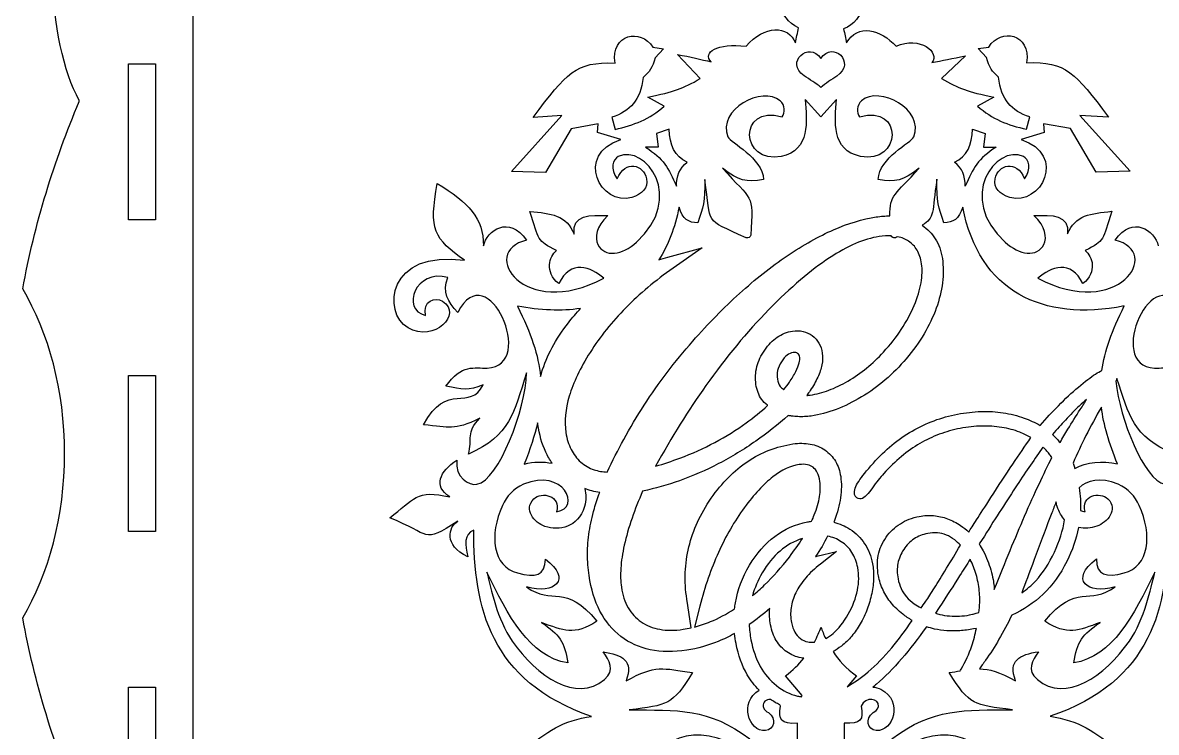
# Model space of a CAD drawing. Extents: x -1260 to -85, y -359 to 882.
# Drawn here: x -638.1 to -282.2, y -169.7 to 53 of the extents above; entities that cross this region are included whole.
import ezdxf

# ---------------------------------------------------------------- set-up
doc = ezdxf.new("R2010")
doc.units = 0
doc.layers.get('0').update_dxf_attribs({"linetype": 'CONTINUOUS'})

msp = doc.modelspace()

# ---------------------------------------------------------------- linework, layer by layer
at = {"color": 1}
for points in [[(-584.660025, 141.084503), (-584.660025, -305.372198), (-138.203325, -305.372198), (-138.203325, 141.084503)], [(-604.856775, -8.797298), (-604.856775, 40.100302), (-596.352825, 40.100302), (-596.352825, -8.797298)], [(-387.511875, 41.796653)], [(-432.8406, 1.688902)], [(-342.17655, 1.701427)], [(-365.825775, -7.612747)], [(-365.41245, -13.871647)], [(-462.925875, -36.650872)], [(-604.856775, -106.592572), (-604.856775, -57.694972), (-596.352825, -57.694972), (-596.352825, -106.592572)], [(-294.561675, -58.593622)], [(-476.441325, -72.488422)], [(-314.761125, -76.169947)], [(-307.7613, -86.863447)], [(-310.990275, -102.936547)], [(-306.0297, -100.017322)], [(-390.4083, -103.438448)], [(-408.97815, -126.793673)], [(-356.039625, -130.602847)], [(-389.534925, -141.346448)], [(-604.856775, -204.387847), (-604.856775, -155.490247), (-596.352825, -155.490247), (-596.352825, -204.387847)], [(-371.192625, -155.469022)], [(-403.353675, -159.335947)], [(-393.578325, -158.515523)]]:
    msp.add_lwpolyline(points, close=True, dxfattribs=at)
for points in [[(-440.253525, 45.307252), (-436.9374, 44.800627), (-439.568475, 42.059377)], [(-425.371425, 35.526877), (-432.51555, 43.039702)], [(-335.4561, 42.146977), (-338.08785, 44.888002), (-334.77195, 45.394852)], [(-342.141225, 42.584527), (-349.6455, 35.539477)], [(-620.301375, 28.318778), (-620.301375, 28.583228)], [(-436.6578, 26.874352), (-441.8208, 29.651752)], [(-382.5441, 28.904453), (-387.47145, 23.466803), (-392.47245, 28.891928)], [(-333.19635, 29.664277), (-338.359125, 26.887327)], [(-450.345525, 16.351402), (-457.64085, 18.618727), (-457.44465, 21.255577), (-465.8988, 19.737202), (-473.939325, 5.993602), (-484.630425, 6.310327), (-468.868575, 23.873077), (-477.842625, 23.325652)], [(-453.15015, 23.361202), (-452.1282, 19.563952)], [(-297.1824, 23.413252), (-306.1566, 23.960452), (-290.39415, 6.398152), (-301.085475, 6.081202), (-309.126375, 19.824578), (-317.5806, 21.343402), (-317.386275, 18.606652), (-324.671175, 16.363927)], [(-322.9155, 19.582252), (-321.874875, 23.448727)], [(-435.1218, 19.578428), (-439.083975, 18.292177), (-438.603525, 13.965577), (-442.565925, 13.965577)], [(-339.895575, 19.590952), (-335.93295, 18.304702), (-336.413175, 13.978327), (-332.451, 13.978327)], [(-355.719225, -10.536848), (-355.719225, -10.539172)], [(-435.51045, -20.552722), (-424.7319, -17.647972), (-433.90425, -24.019372)], [(-399.2781, -62.034922), (-399.1578, -62.126347)], [(-406.044525, -65.218822), (-406.0653, -65.183947)], [(-404.21745, -67.087148), (-404.3067, -67.015297)], [(-314.761125, -76.169947), (-314.567025, -76.358348)], [(-376.184175, -96.071948), (-376.222275, -96.046223), (-376.302, -95.978198)], [(-336.179775, -108.062272), (-337.7577, -110.552647)], [(-388.79595, -114.427298), (-382.563825, -112.966522), (-387.6354, -116.882123)], [(-340.5795, -115.512922), (-340.674975, -115.330297)], [(-428.25105, -136.870447), (-429.29535, -129.862822), (-429.591225, -127.873748)], [(-425.498775, -130.059173), (-427.1736, -136.613198)], [(-350.355225, -130.533997), (-351.513225, -132.317873)], [(-338.7813, -132.275797), (-337.924125, -132.015397), (-337.8765, -132.001147)], [(-338.691825, -137.048572), (-339.598575, -137.228647)], [(-393.578325, -158.515522), (-393.372375, -158.114347), (-398.65545, -151.917097)], [(-376.3617, -151.902623), (-379.29705, -155.345722)], [(-394.874175, -173.505172), (-394.874175, -166.839997)], [(-380.1432, -166.827697), (-380.1432, -173.492197)]]:
    msp.add_lwpolyline(points, dxfattribs=at)
for points in [[(-620.301375, 28.583228), (-625.301325, 37.649903), (-628.54425, 52.231628), (-628.54425, 68.674178)], [(-394.525275, 51.413977), (-401.1813, 54.338002), (-401.061225, 63.164902), (-405.1437, 65.905927)], [(-368.784075, 65.201603), (-373.73505, 62.298352), (-373.5135, 53.768902), (-380.367525, 51.100552)], [(-452.118375, 40.370752), (-453.5583, 49.459327), (-443.985, 51.493027), (-440.253525, 45.307252)], [(-411.0021, 45.618277), (-405.268725, 52.372552), (-397.637325, 52.275427), (-395.490225, 46.714252)], [(-395.490225, 46.714252), (-395.168625, 48.281078), (-394.84695, 49.847302), (-394.525275, 51.413977)], [(-380.367525, 51.100552), (-380.04585, 49.638727), (-379.7235, 48.176302), (-379.4019, 46.714252)], [(-379.4019, 46.714252), (-376.030275, 52.846477), (-368.679225, 50.932627), (-363.9024, 45.681052)], [(-334.77195, 45.394852), (-331.0398, 51.580402), (-321.46665, 49.546927), (-322.906575, 40.458352)], [(-421.9092, 40.758128), (-424.855875, 43.645177), (-420.016875, 46.829452), (-411.0021, 45.618277)], [(-392.727975, 36.333053), (-398.9826, 40.545728), (-391.1301, 47.457953), (-387.511875, 41.796653)], [(-387.511875, 41.796653), (-383.8392, 47.541278), (-376.190775, 40.566728), (-382.537725, 36.229103)], [(-363.9024, 45.681052), (-356.3832, 49.009252), (-349.869225, 43.641802), (-352.695675, 40.493002)], [(-432.51555, 43.039702), (-428.385375, 42.342577), (-425.07825, 41.475652), (-421.9092, 40.758128)], [(-477.842625, 23.325652), (-467.299875, 37.263202), (-464.52525, 40.838452), (-452.118375, 40.370752)], [(-439.568475, 42.059377), (-440.196975, 38.979277), (-441.399225, 37.493827), (-443.290275, 35.839627)], [(-352.695675, 40.493002), (-349.513275, 41.119327), (-346.1985, 41.900002), (-342.141225, 42.584527)], [(-331.734975, 35.927227), (-333.626025, 37.581877), (-334.828275, 39.067102), (-335.4561, 42.146977)], [(-322.906575, 40.458352), (-310.5, 40.926052), (-307.72515, 37.350352), (-297.1824, 23.413252)], [(-443.290275, 35.839627), (-444.122775, 28.716502), (-447.300075, 25.306027), (-453.15015, 23.361202)], [(-387.511875, 32.698703), (-388.9152, 33.966878), (-391.122225, 35.252003), (-392.727975, 36.333053)], [(-382.537725, 36.229103), (-384.1065, 35.157428), (-386.169975, 33.947903), (-387.511875, 32.698703)], [(-321.874875, 23.448727), (-327.7245, 25.393177), (-330.902025, 28.803877), (-331.734975, 35.927227)], [(-441.8208, 29.651752), (-433.535775, 31.377202), (-430.8828, 32.303677), (-425.371425, 35.526877)], [(-400.289475, 28.525403), (-405.794925, 33.396428), (-420.1908, 25.788428), (-416.687175, 17.196278)], [(-358.3302, 17.208803), (-354.82635, 25.800952), (-369.222225, 33.408803), (-374.72745, 28.537928)], [(-349.6455, 35.539477), (-344.134125, 32.316877), (-341.4813, 31.389727), (-333.19635, 29.664277)], [(-399.67695, 23.513153), (-398.628675, 24.788528), (-398.72385, 27.140528), (-400.289475, 28.525403)], [(-392.47245, 28.891928), (-391.855875, 22.286453), (-390.7359, 12.988478), (-399.96525, 11.070203)], [(-375.0519, 11.083178), (-384.28125, 13.001228), (-383.16105, 22.299053), (-382.5441, 28.904453)], [(-374.72745, 28.537928), (-376.293075, 27.152828), (-376.388325, 24.801128), (-375.340425, 23.525903)], [(-638.087175, -30.522997), (-634.29015, -10.044397), (-628.2753, 9.655778), (-620.301375, 28.318778)], [(-452.1282, 19.563952), (-446.18415, 20.902927), (-441.3645, 22.709752), (-436.6578, 26.874352)], [(-399.96525, 11.070203), (-412.6731, 8.429303), (-413.732925, 27.520478), (-399.67695, 23.513153)], [(-375.340425, 23.525903), (-361.28445, 27.533228), (-362.3436, 8.442278), (-375.0519, 11.083178)], [(-338.359125, 26.887327), (-333.659625, 22.728652), (-328.84725, 20.921002), (-322.9155, 19.582252)], [(-429.47835, 9.288653), (-433.41315, 10.886528), (-435.005475, 14.754728), (-435.1218, 19.578428)], [(-345.53835, 9.301402), (-341.603775, 10.898828), (-340.011675, 14.767327), (-339.895575, 19.590952)], [(-446.870175, -1.835573), (-456.6087, -4.653173), (-464.9874, 11.712052), (-450.345525, 16.351402)], [(-445.395, -15.874073), (-429.9612, -1.862798), (-442.45365, 14.950102), (-451.11345, 11.028352)], [(-416.687175, 17.196278), (-415.928625, 15.336653), (-405.80595, 10.746428), (-405.4998, 3.811478)], [(-369.5169, 3.823778), (-369.21075, 10.759403), (-359.08875, 15.349178), (-358.3302, 17.208803)], [(-323.9037, 11.040652), (-332.563275, 14.962477), (-345.05595, -1.850273), (-329.62215, -15.860873)], [(-324.671175, 16.363927), (-310.0293, 11.724802), (-318.408225, -4.640573), (-328.146975, -1.823048)], [(-451.11345, 11.028352), (-452.708175, 10.305952), (-453.8751, 7.008952), (-451.426425, 4.074427)], [(-442.565925, 13.965577), (-436.9272, 10.438552), (-435.272775, 7.338877), (-432.8406, 1.688902)], [(-332.451, 13.978327), (-338.089725, 10.450927), (-339.744375, 7.351627), (-342.17655, 1.701427)], [(-323.590725, 4.086802), (-321.14205, 7.021477), (-322.308975, 10.318927), (-323.9037, 11.040652)], [(-451.426425, 4.074427), (-448.932, 10.146277), (-443.0721, 8.539477), (-442.191525, 4.026652)], [(-432.8406, 1.688903), (-432.759, 5.034953), (-431.973675, 7.256827), (-429.47835, 9.288653)], [(-405.4998, 3.811478), (-411.0888, 2.929853), (-413.10255, 3.275078), (-418.4073, 7.377578)], [(-418.4073, 7.377578), (-409.075725, -3.072022), (-408.5742, -0.131347), (-409.5222, -13.668772)], [(-356.60985, 7.390103), (-361.914375, 3.287828), (-363.9279, 2.942378), (-369.5169, 3.823778)], [(-365.825775, -7.612747), (-365.949075, -0.749422), (-364.202325, -1.112722), (-356.60985, 7.390103)], [(-342.17655, 1.701428), (-342.257775, 5.047553), (-343.042875, 7.269352), (-345.53835, 9.301402)], [(-332.825625, 4.038952), (-331.944825, 8.552227), (-326.084925, 10.159027), (-323.590725, 4.086802)], [(-442.191525, 4.026652), (-441.6528, 1.265377), (-443.693325, -0.916298), (-446.870175, -1.835573)], [(-423.930375, 3.869903), (-423.81285, -3.241072), (-424.41915, -4.845547), (-426.1512, -9.810322)], [(-410.9181, -14.501947), (-424.712325, -8.065147), (-421.715775, -10.957297), (-423.930375, 3.869903)], [(-351.086775, 3.884752), (-352.649325, -6.576323), (-351.617775, -8.217173), (-355.719225, -10.536848)], [(-348.8655, -9.795473), (-350.59755, -4.830923), (-351.204075, -3.226223), (-351.086775, 3.884752)], [(-328.146975, -1.823048), (-331.32315, -0.903773), (-333.36435, 1.278127), (-332.825625, 4.038952)], [(-499.333725, -21.532148), (-508.9194, -14.724773), (-510.63015, -11.989673), (-507.918075, 2.612602)], [(-507.918075, 2.612602), (-498.15, -3.468098), (-493.291275, -8.311523), (-493.4499, -16.972148)], [(-470.517075, -18.492248), (-476.67075, -15.354248), (-475.966425, -15.218648), (-478.82715, -6.164273)], [(-478.82715, -6.164273), (-472.261875, -6.834173), (-467.28705, -7.316348), (-464.994, -13.289123)], [(-432.034875, -4.841047), (-433.32345, -11.386972), (-435.492975, -16.896472), (-438.4173, -21.407347)], [(-426.1512, -9.810322), (-429.02745, -9.668122), (-430.89255, -8.692747), (-432.034875, -4.841047)], [(-342.98205, -4.825973), (-344.1246, -8.677673), (-345.9897, -9.653498), (-348.8655, -9.795473)], [(-292.2531, -35.869598), (-318.04515, -40.871198), (-337.757475, -31.369373), (-342.98205, -4.825973)], [(-310.022925, -13.276372), (-307.73025, -7.303822), (-302.75505, -6.821647), (-296.19, -6.151747)], [(-296.19, -6.151747), (-299.0505, -15.206122), (-298.34595, -15.341722), (-304.500075, -18.479272)], [(-493.4499, -16.972148), (-492.185325, -12.229073), (-485.540175, -7.201523), (-479.88225, -15.218648)], [(-464.994, -13.289123), (-465.663675, -7.176698), (-460.026825, -7.269623), (-454.3677, -7.501073)], [(-454.3677, -7.501073), (-458.2251, -10.925198), (-458.514675, -14.494298), (-457.513725, -16.532948)], [(-383.5299, -11.952247), (-378.85635, -9.905797), (-374.395425, -8.563897), (-370.1553, -7.932247)], [(-370.1553, -7.932247), (-368.650125, -7.707997), (-367.206375, -7.601422), (-365.825775, -7.612747)], [(-355.719225, -10.539172), (-354.0306, -11.684647), (-352.65915, -13.089247), (-351.609975, -14.747947)], [(-320.649, -7.488547), (-314.990325, -7.257247), (-309.35325, -7.163947), (-310.022925, -13.276372)], [(-317.502975, -16.520347), (-316.5021, -14.481998), (-316.791825, -10.912672), (-320.649, -7.488547)], [(-295.13445, -15.205447), (-289.47675, -7.188997), (-282.831825, -12.216322), (-281.566875, -16.959622)], [(-409.5222, -13.668772), (-409.735875, -14.344222), (-410.145525, -14.538547), (-410.9181, -14.501947)], [(-398.039325, -20.112247), (-392.970525, -16.688722), (-388.130925, -13.966447), (-383.5299, -11.952247)], [(-369.237525, -14.091022), (-373.919175, -14.788372), (-379.107825, -17.017897), (-384.81165, -20.773597)], [(-365.41245, -13.871647), (-366.582, -13.812697), (-367.8576, -13.885447), (-369.237525, -14.091022)], [(-364.099275, -14.488972), (-364.7823, -14.521747), (-365.1816, -14.373172), (-365.41245, -13.871647)], [(-363.341775, -14.136922), (-363.588375, -14.250922), (-363.840975, -14.368447), (-364.099275, -14.488972)], [(-359.971875, -15.518797), (-360.96045, -14.869147), (-362.083425, -14.407372), (-363.341775, -14.136922)], [(-479.88225, -15.218648), (-495.075, -18.846398), (-480.934425, -40.555448), (-455.628825, -27.144548)], [(-457.513725, -16.532948), (-455.43135, -20.775098), (-449.801325, -19.873898), (-445.395, -15.874073)], [(-357.305025, -18.340672), (-357.977475, -17.186872), (-358.86615, -16.245922), (-359.971875, -15.518797)], [(-351.609975, -14.747947), (-350.46705, -16.554397), (-349.7172, -18.640597), (-349.36515, -21.003622)], [(-329.62215, -15.860873), (-325.21605, -19.861373), (-319.5858, -20.762798), (-317.502975, -16.520347)], [(-319.3881, -27.132247), (-294.08205, -40.542547), (-279.941925, -18.833647), (-295.13445, -15.205447)], [(-517.086975, -42.747623), (-525.323475, -38.060873), (-523.539375, -17.964998), (-499.333725, -21.532148)], [(-492.242925, -55.361273), (-476.498775, -54.849098), (-492.045, -19.457648), (-501.494775, -37.901798)], [(-469.80195, -28.846598), (-474.324975, -25.183748), (-472.801875, -20.271698), (-470.517075, -18.492248)], [(-455.628825, -27.144548), (-459.736875, -23.687498), (-465.9813, -21.143723), (-469.80195, -28.846598)], [(-438.4173, -21.407347), (-437.4627, -21.102697), (-436.493475, -20.817622), (-435.51045, -20.552722)], [(-413.053425, -31.953322), (-408.105825, -27.483622), (-403.100625, -23.537797), (-398.039325, -20.112247)], [(-384.81165, -20.773597), (-390.63555, -24.608872), (-396.972675, -30.021847), (-403.8309, -37.005097)], [(-355.89, -22.644247), (-356.14065, -20.960722), (-356.6124, -19.525672), (-357.305025, -18.340672)], [(-349.36515, -21.003622), (-349.00455, -23.426872), (-348.98775, -25.951897), (-349.31625, -28.578772)], [(-305.2152, -28.834297), (-309.035625, -21.131197), (-315.28005, -23.674972), (-319.3881, -27.132247)], [(-304.500075, -18.479272), (-302.21505, -20.259172), (-300.69195, -25.171447), (-305.2152, -28.834297)], [(-273.52215, -37.889047), (-282.971475, -19.445122), (-298.517925, -54.836797), (-282.77355, -55.348747)], [(-504.616575, -26.910698), (-514.6542, -24.131423), (-519.540375, -36.910448), (-511.580475, -38.836823)], [(-433.90425, -24.019372), (-439.471575, -27.885922), (-444.420825, -32.022172), (-448.752975, -36.418522)], [(-356.042175, -28.580422), (-355.66995, -26.450422), (-355.61805, -24.469222), (-355.89, -22.644247)], [(-501.494775, -37.901798), (-504.708, -34.378898), (-506.30445, -31.592573), (-504.616575, -26.910698)], [(-624.92985, -82.143772), (-624.92985, -62.342797), (-629.900025, -44.267272), (-638.087175, -30.522997)], [(-427.7223, -46.918972), (-422.877, -41.395897), (-417.985725, -36.409597), (-413.053425, -31.953322)], [(-358.22025, -35.709922), (-357.156, -33.169372), (-356.429325, -30.789997), (-356.042175, -28.580422)], [(-349.31625, -28.578772), (-349.63935, -31.170997), (-350.298675, -33.842497), (-351.29145, -36.590722)], [(-506.28615, -34.378673), (-499.75575, -38.408048), (-508.940025, -47.381798), (-517.086975, -42.747623)], [(-511.580475, -38.836823), (-512.52315, -34.246448), (-508.685325, -32.898098), (-506.28615, -34.378673)], [(-462.925875, -36.650872), (-468.9543, -37.542097), (-475.626075, -37.268722), (-482.7636, -35.884447)], [(-482.7636, -35.884447), (-478.47675, -44.412248), (-476.1786, -51.387772), (-475.478925, -57.944573)], [(-466.777275, -41.149447), (-465.55335, -39.570322), (-464.269875, -38.070623), (-462.925875, -36.650872)], [(-448.752975, -36.418522), (-453.084225, -40.815097), (-456.813675, -45.488197), (-459.93795, -50.427697)], [(-403.8309, -37.005097), (-410.7051, -44.031697), (-417.284325, -51.967522), (-423.564075, -60.807622)], [(-362.2407, -43.220797), (-360.641775, -40.790197), (-359.303025, -38.284747), (-358.22025, -35.709922)], [(-351.29145, -36.590722), (-352.2639, -39.300097), (-353.54055, -41.977522), (-355.114425, -44.624797)], [(-299.298375, -56.072423), (-298.3893, -50.050373), (-296.13795, -43.597598), (-292.2531, -35.869598)], [(-475.158525, -56.823323), (-473.558775, -51.521723), (-470.765625, -46.296698), (-466.777275, -41.149447)], [(-405.134175, -49.694047), (-403.973175, -48.015997), (-402.6729, -46.680622), (-401.235525, -45.690622)], [(-401.235525, -45.690622), (-399.742875, -44.662447), (-398.130975, -44.018272), (-396.4017, -43.760647)], [(-396.4017, -43.760647), (-394.0257, -43.406647), (-391.9611, -43.878622), (-390.209775, -45.170347)], [(-390.209775, -45.170347), (-389.331675, -45.817897), (-388.6242, -46.618822), (-388.0899, -47.569297)], [(-367.8627, -50.311597), (-365.7027, -48.004522), (-363.8352, -45.643822), (-362.2407, -43.220797)], [(-355.114425, -44.624797), (-356.681475, -47.258947), (-358.544925, -49.853497), (-360.7011, -52.407622)], [(-435.759375, -56.726797), (-433.24305, -53.409847), (-430.561125, -50.139397), (-427.7223, -46.918972)], [(-407.593275, -54.898897), (-407.132175, -53.099197), (-406.311075, -51.361222), (-405.134175, -49.694047)], [(-388.0899, -47.569297), (-387.57375, -48.485647), (-387.2289, -49.524172), (-387.05625, -50.682997)], [(-459.93795, -50.427697), (-463.03515, -55.323847), (-465.21765, -59.893672), (-466.481775, -64.131622)], [(-399.88215, -53.358772), (-400.4676, -54.300622), (-400.8618, -55.224772), (-401.0682, -56.132572)], [(-398.08335, -51.294922), (-398.7273, -51.774547), (-399.32745, -52.463573), (-399.88215, -53.358772)], [(-396.2061, -50.500447), (-396.882975, -50.601397), (-397.50975, -50.866522), (-398.08335, -51.294922)], [(-395.372025, -50.509523), (-395.605725, -50.455972), (-395.88375, -50.452822), (-396.2061, -50.500447)], [(-394.8195, -50.774272), (-394.9875, -50.644372), (-395.172675, -50.556097), (-395.372025, -50.509523)], [(-394.363725, -51.289972), (-394.473225, -51.095722), (-394.623675, -50.924947), (-394.8195, -50.774272)], [(-394.1205, -52.069822), (-394.167225, -51.756472), (-394.24695, -51.497497), (-394.363725, -51.289972)], [(-394.28805, -53.716147), (-394.112175, -53.044148), (-394.0569, -52.495222), (-394.1205, -52.069822)], [(-387.05625, -50.682997), (-386.883825, -51.842122), (-386.921475, -53.076022), (-387.1779, -54.382447)], [(-373.14105, -55.369747), (-371.310825, -53.874772), (-369.55365, -52.191397), (-367.8627, -50.311597)], [(-360.7011, -52.407622), (-362.71605, -54.793447), (-364.909875, -57.002347), (-367.28055, -59.030722)], [(-505.216575, -61.081898), (-500.308275, -53.923223), (-496.216875, -55.490348), (-492.242925, -55.361273)], [(-479.88225, -56.843723), (-484.07895, -69.580448), (-484.882575, -76.452923), (-498.1326, -82.333223)], [(-495.488925, -91.822298), (-488.5146, -90.370898), (-480.24285, -68.435198), (-479.88225, -56.843723)], [(-475.478925, -57.944573), (-475.378125, -57.570623), (-475.271025, -57.196823), (-475.158525, -56.823323)], [(-442.95945, -66.990997), (-440.724, -63.525472), (-438.321375, -60.102397), (-435.759375, -56.726797)], [(-407.877525, -60.496972), (-408.15945, -58.603147), (-408.0633, -56.733997), (-407.593275, -54.898897)], [(-401.0682, -56.132572), (-401.268225, -57.014198), (-401.298, -57.912472), (-401.161725, -58.828972)], [(-397.392375, -59.799922), (-396.606, -58.674172), (-395.9367, -57.564622), (-395.390325, -56.454847)], [(-395.390325, -56.454847), (-394.858875, -55.412722), (-394.493625, -54.503872), (-394.28805, -53.716147)], [(-387.1779, -54.382447), (-387.417075, -55.601722), (-387.853275, -56.891572), (-388.49025, -58.251097)], [(-379.00305, -59.414872), (-376.9185, -58.207072), (-374.964525, -56.858347), (-373.14105, -55.369747)], [(-301.2879, -57.228773), (-300.564, -56.755748), (-299.90115, -56.369873), (-299.298375, -56.072423)], [(-282.77355, -55.348747), (-278.80005, -55.477747), (-274.7082, -53.910697), (-269.800125, -61.069297)], [(-512.30055, -73.212698), (-505.04205, -59.167598), (-497.5143, -69.178673), (-493.569975, -60.585248)], [(-407.235075, -62.995222), (-407.528625, -62.224597), (-407.7444, -61.390522), (-407.877525, -60.496972)], [(-401.161725, -58.828972), (-401.0295, -59.715922), (-400.7295, -60.461947), (-400.2597, -61.082722)], [(-399.1578, -62.126347), (-398.5062, -61.326172), (-397.91625, -60.550372), (-397.392375, -59.799922)], [(-388.49025, -58.251097), (-389.09295, -59.539447), (-389.880675, -60.915172), (-390.8541, -62.382322)], [(-385.031925, -62.304697), (-383.050275, -61.570447), (-381.039525, -60.608647), (-379.00305, -59.414872)], [(-367.28055, -59.030722), (-369.6351, -61.044622), (-372.125025, -62.842147), (-374.74725, -64.418572)], [(-306.6267, -61.308323), (-304.559325, -59.563298), (-302.779725, -58.204148), (-301.2879, -57.228773)], [(-294.561675, -58.593622), (-294.66675, -58.849972), (-294.793425, -59.133397), (-294.9414, -59.443372)], [(-294.9414, -59.443372), (-293.606925, -71.432422), (-286.007625, -90.461497), (-279.528225, -91.809997)], [(-276.88395, -82.320472), (-289.509525, -76.716997), (-290.8344, -70.213372), (-294.561675, -58.593622)], [(-493.569975, -60.585248), (-498.024375, -62.679773), (-500.255775, -61.923998), (-505.216575, -61.081898)], [(-423.564075, -60.807622), (-429.070575, -68.558948), (-434.34855, -77.006347), (-439.39695, -86.150422)], [(-406.0653, -65.183947), (-406.541775, -64.518547), (-406.934025, -63.786547), (-407.235075, -62.995222)], [(-400.2597, -61.082722), (-399.994575, -61.412647), (-399.666525, -61.732222), (-399.2781, -62.034922)], [(-390.8541, -62.382322), (-391.196625, -62.898697), (-391.562475, -63.426172), (-391.95195, -63.964447)], [(-391.95195, -63.964447), (-391.6314, -63.932572), (-391.27125, -63.885997), (-390.878175, -63.827572)], [(-390.878175, -63.827572), (-388.945875, -63.539722), (-386.994825, -63.032422), (-385.031925, -62.304697)], [(-312.939375, -67.163273), (-310.81695, -65.025173), (-308.712225, -63.074573), (-306.6267, -61.308323)], [(-466.481775, -64.131622), (-467.711625, -68.256022), (-468.067725, -72.070672), (-467.546475, -75.569347)], [(-449.39505, -77.752147), (-447.390825, -74.090122), (-445.247025, -70.502497), (-442.95945, -66.990997)], [(-410.970225, -72.588773), (-408.5787, -70.860322), (-406.328325, -69.027548), (-404.21745, -67.087148)], [(-404.3067, -67.015297), (-404.9985, -66.445898), (-405.5772, -65.846797), (-406.044525, -65.218822)], [(-374.74725, -64.418572), (-377.408325, -66.018397), (-380.050725, -67.318897), (-382.67205, -68.314447)], [(-318.679275, -73.337798), (-316.735275, -71.117798), (-314.821725, -69.059648), (-312.939375, -67.163273)], [(-306.3873, -67.269097), (-307.71945, -68.531122), (-309.170175, -69.999322), (-310.7343, -71.677522)], [(-304.084875, -65.221822), (-304.7637, -65.776222), (-305.531325, -66.458498), (-306.3873, -67.269097)], [(-306.07755, -68.337172), (-305.2986, -67.140697), (-304.634625, -66.102998), (-304.084875, -65.221822)], [(-299.4381, -67.590322), (-301.1661, -70.604122), (-302.778, -73.593922), (-304.27215, -76.557772)], [(-294.414375, -85.447972), (-296.9811, -78.884197), (-298.741575, -73.180822), (-299.4381, -67.590322)], [(-494.530275, -71.108423), (-503.056125, -75.243923), (-503.759625, -73.702148), (-512.30055, -73.212698)], [(-498.1326, -82.333223), (-496.75215, -77.670698), (-499.090725, -75.547298), (-494.530275, -71.108423)], [(-397.727625, -70.237822), (-401.020575, -73.145347), (-404.4198, -75.821347), (-407.9211, -78.264322)], [(-396.7314, -70.416397), (-397.059225, -70.367947), (-397.391325, -70.309297), (-397.727625, -70.237822)], [(-394.682175, -70.596322), (-395.3799, -70.574422), (-396.06405, -70.514047), (-396.7314, -70.416397)], [(-392.617425, -70.600072), (-393.33705, -70.630897), (-394.0248, -70.627972), (-394.682175, -70.596322)], [(-390.565875, -70.410922), (-391.214925, -70.507222), (-391.900725, -70.568872), (-392.617425, -70.600072)], [(-382.67205, -68.314447), (-385.32165, -69.321097), (-387.9528, -70.021222), (-390.565875, -70.410922)], [(-351.976875, -71.857898), (-349.590675, -70.973648), (-347.133675, -70.291673), (-344.604, -69.809273)], [(-344.604, -69.809273), (-342.0951, -69.331148), (-339.63345, -69.055373), (-337.22385, -68.983523)], [(-337.22385, -68.983523), (-334.81485, -68.911448), (-332.483325, -69.045623), (-330.233775, -69.385973)], [(-330.233775, -69.385973), (-327.96945, -69.729323), (-325.789425, -70.278698), (-323.696175, -71.034698)], [(-323.696175, -71.034698), (-321.9654, -71.660348), (-320.292675, -72.427448), (-318.679275, -73.337798)], [(-309.950025, -74.512147), (-308.733975, -72.481823), (-307.44345, -70.422773), (-306.07755, -68.337172)], [(-476.441325, -72.488422), (-477.358275, -76.556497), (-478.7763, -80.790998), (-480.60255, -85.460722)], [(-476.359725, -73.066672), (-476.388675, -72.874072), (-476.415825, -72.680797), (-476.441325, -72.488422)], [(-473.8791, -81.700072), (-475.0563, -79.142497), (-475.88415, -76.260772), (-476.359725, -73.066672)], [(-420.791175, -78.675848), (-417.2916, -76.818622), (-414.018825, -74.792573), (-410.970225, -72.588773)], [(-358.86465, -75.105098), (-356.646375, -73.819298), (-354.35055, -72.737573), (-351.976875, -71.857898)], [(-343.74915, -74.293823), (-346.017525, -74.726048), (-348.2058, -75.337223), (-350.31285, -76.126223)], [(-337.041825, -73.554173), (-339.205275, -73.606673), (-341.44155, -73.853723), (-343.74915, -74.293823)], [(-330.712125, -73.972972), (-332.768175, -73.640498), (-334.877775, -73.501223), (-337.041825, -73.554173)], [(-325.068075, -75.457973), (-326.80185, -74.787473), (-328.68165, -74.292548), (-330.712125, -73.972972)], [(-310.7343, -71.677522), (-312.00285, -73.037572), (-313.346025, -74.534047), (-314.761125, -76.169947)], [(-312.41295, -78.757897), (-311.60595, -77.321197), (-310.7847, -75.905498), (-309.950025, -74.512147)], [(-467.546475, -75.569347), (-467.246925, -77.579272), (-466.70475, -79.353622), (-465.920475, -80.892397)], [(-454.566075, -87.994072), (-452.927325, -84.475147), (-451.205325, -81.059497), (-449.39505, -77.752147)], [(-407.9211, -78.264322), (-411.67875, -80.885872), (-415.572075, -83.246947), (-419.595075, -85.347247)], [(-365.211375, -79.541198), (-363.190575, -77.869073), (-361.074, -76.388798), (-358.86465, -75.105098)], [(-350.31285, -76.126223), (-352.4265, -76.917698), (-354.467025, -77.890373), (-356.434425, -79.040948)], [(-327.217875, -85.457122), (-325.25835, -82.537973), (-323.368575, -79.781647), (-321.5511, -77.188747)], [(-321.5511, -77.188747), (-322.64085, -76.519898), (-323.8131, -75.942923), (-325.068075, -75.457973)], [(-314.567025, -76.358348), (-314.13885, -76.777822), (-313.7364, -77.198497), (-313.359, -77.620522)], [(-313.359, -77.620522), (-313.038675, -77.983898), (-312.722475, -78.363547), (-312.41295, -78.757897)], [(-304.27215, -76.557772), (-305.68785, -79.366597), (-307.04145, -82.237972), (-308.331525, -85.174597)], [(-471.88665, -85.230922), (-472.634775, -84.138622), (-473.299125, -82.961422), (-473.8791, -81.700072)], [(-465.920475, -80.892397), (-465.144525, -82.415722), (-464.12805, -83.730397), (-462.869925, -84.839347)], [(-431.742525, -83.608597), (-427.93065, -82.175048), (-424.2795, -80.532473), (-420.791175, -78.675848)], [(-410.46465, -84.630547), (-406.156725, -81.756472), (-401.42535, -79.935322), (-396.279675, -79.168522)], [(-396.279675, -79.168522), (-394.351125, -78.881272), (-392.553825, -78.886972), (-390.89385, -79.184197)], [(-390.89385, -79.184197), (-389.17845, -79.493122), (-387.632175, -80.111572), (-386.258175, -81.042097)], [(-386.258175, -81.042097), (-384.868875, -81.998347), (-383.75655, -83.189348), (-382.919325, -84.618023)], [(-371.022525, -85.158473), (-369.171825, -83.087723), (-367.23465, -81.214748), (-365.211375, -79.541198)], [(-356.434425, -79.040948), (-358.401375, -80.198498), (-360.329025, -81.561473), (-362.2197, -83.131073)], [(-317.7972, -80.177422), (-320.2914, -83.708047), (-322.9872, -87.661972), (-325.879125, -92.035747)], [(-317.411325, -80.528872), (-317.5353, -80.413222), (-317.664375, -80.296297), (-317.7972, -80.177422)], [(-316.25565, -81.699022), (-316.579275, -81.333997), (-316.96575, -80.943247), (-317.411325, -80.528872)], [(-315.36405, -82.827472), (-315.635925, -82.438897), (-315.93315, -82.062322), (-316.25565, -81.699022)], [(-638.087175, -133.764622), (-629.900025, -120.020347), (-624.92985, -101.944747), (-624.92985, -82.143772)], [(-504.008325, -95.807723), (-509.2989, -92.279648), (-507.2082, -87.954548), (-501.734625, -84.204098)], [(-501.734625, -84.204098), (-502.53015, -89.705723), (-497.925675, -92.329973), (-495.488925, -91.822298)], [(-480.60255, -85.460722), (-477.644475, -84.702847), (-474.62895, -84.672172), (-471.88665, -85.230922)], [(-462.869925, -84.839347), (-461.63025, -85.932247), (-460.2375, -86.740972), (-458.689425, -87.263122)], [(-439.39695, -86.150422), (-436.78365, -85.391647), (-434.231625, -84.544897), (-431.742525, -83.608597)], [(-419.595075, -85.347247), (-423.6081, -87.438097), (-427.69065, -89.217772), (-431.835675, -90.689197)], [(-421.93155, -96.228623), (-418.551225, -91.341248), (-414.72555, -87.474097), (-410.46465, -84.630547)], [(-382.919325, -84.618023), (-382.09845, -86.017973), (-381.55335, -87.621623), (-381.2844, -89.426798)], [(-373.733325, -88.351223), (-372.9825, -87.413498), (-372.078525, -86.347748), (-371.022525, -85.158473)], [(-362.2197, -83.131073), (-364.117725, -84.706223), (-365.95905, -86.474423), (-367.7436, -88.435223)], [(-323.55315, -101.857147), (-320.360775, -94.503997), (-317.5026, -88.358047), (-314.97645, -83.419822)], [(-314.97645, -83.419822), (-315.100875, -83.216347), (-315.229875, -83.019247), (-315.36405, -82.827472)], [(-308.331525, -85.174597), (-308.1963, -85.565722), (-308.055525, -85.978822), (-307.902075, -86.439097)], [(-307.7613, -86.863447), (-304.080825, -84.891172), (-299.173425, -84.229147), (-294.414375, -85.447972)], [(-470.516475, -100.427047), (-462.374325, -99.369997), (-468.409575, -86.433772), (-480.84255, -91.823797)], [(-458.689425, -87.263122), (-457.42995, -87.688372), (-456.054675, -87.931972), (-454.566075, -87.994072)], [(-394.33965, -85.650997), (-397.008825, -86.048122), (-399.7518, -87.335422), (-402.567675, -89.513272)], [(-391.71405, -85.668847), (-392.4684, -85.510297), (-393.34575, -85.502797), (-394.33965, -85.650997)], [(-389.9493, -86.476972), (-390.43425, -86.085322), (-391.024875, -85.814722), (-391.71405, -85.668847)], [(-388.6425, -88.146922), (-388.984725, -87.458497), (-389.421675, -86.901697), (-389.9493, -86.476972)], [(-387.82545, -90.960622), (-387.99195, -89.843048), (-388.264875, -88.906072), (-388.6425, -88.146922)], [(-375.61995, -90.905798), (-375.144375, -90.180623), (-374.515725, -89.327273), (-373.733325, -88.351223)], [(-367.7436, -88.435223), (-368.310375, -89.057498), (-368.89695, -89.753348), (-369.5016, -90.517598)], [(-334.14285, -95.999873), (-331.754325, -92.289022), (-329.445075, -88.774747), (-327.217875, -85.457122)], [(-307.902075, -86.439097), (-307.854, -86.582797), (-307.80705, -86.724172), (-307.7613, -86.863447)], [(-480.84255, -91.823797), (-484.09365, -93.233122), (-486.135825, -95.621647), (-487.44585, -98.457547)], [(-431.835675, -90.689197), (-435.64455, -92.040697), (-439.517925, -93.132547), (-443.450325, -93.961897)], [(-402.567675, -89.513272), (-405.51, -91.788923), (-408.510825, -95.015122), (-411.5661, -99.191198)], [(-387.9192, -95.669272), (-387.64365, -93.970447), (-387.61095, -92.400172), (-387.82545, -90.960622)], [(-381.2844, -89.426798), (-380.975325, -91.502197), (-380.988525, -93.703448), (-381.324825, -96.033473)], [(-376.70355, -92.989523), (-376.482225, -92.378947), (-376.121925, -91.686698), (-375.61995, -90.905798)], [(-369.5016, -90.517598), (-370.0986, -91.272548), (-370.70895, -92.091473), (-371.33205, -92.971448)], [(-325.879125, -92.035747), (-329.06385, -96.851347), (-332.49885, -102.195022), (-336.179775, -108.062272)], [(-294.17475, -91.811047), (-299.77545, -89.382997), (-304.0785, -90.674497), (-306.371325, -92.923147)], [(-287.571075, -98.445172), (-288.8811, -95.609122), (-290.92305, -93.220597), (-294.17475, -91.811047)], [(-522.8667, -102.385448), (-515.4417, -96.674648), (-514.2873, -93.261173), (-504.008325, -95.807723)], [(-477.635925, -96.433147), (-475.13895, -93.969547), (-469.01595, -95.353972), (-470.516475, -100.427047)], [(-461.6505, -93.187822), (-461.12535, -94.893697), (-461.10405, -96.798622), (-461.732325, -98.841697)], [(-456.924, -94.402222), (-458.593725, -94.135147), (-460.169925, -93.730372), (-461.6505, -93.187822)], [(-458.5995, -99.449047), (-458.117325, -97.776772), (-457.55925, -96.093622), (-456.924, -94.402222)], [(-443.450325, -93.961897), (-444.733125, -96.905947), (-445.83615, -99.723547), (-446.76435, -102.410572)], [(-389.5656, -101.450497), (-388.7562, -99.363622), (-388.206, -97.435747), (-387.9192, -95.669272)], [(-381.324825, -96.033473), (-381.650775, -98.298098), (-382.288725, -100.693898), (-383.236275, -103.221622)], [(-376.9425, -95.012573), (-377.056725, -94.415197), (-376.977825, -93.743573), (-376.70355, -92.989523)], [(-376.477125, -95.819648), (-376.7163, -95.592548), (-376.884675, -95.317898), (-376.9425, -95.012573)], [(-376.302, -95.978198), (-376.353225, -95.934398), (-376.4121, -95.881073), (-376.477125, -95.819648)], [(-375.774975, -96.287948), (-375.9057, -96.238673), (-376.044975, -96.166598), (-376.184175, -96.071948)], [(-373.0686, -95.171798), (-373.73595, -95.876573), (-374.3505, -96.279023), (-374.900775, -96.384098)], [(-371.33205, -92.971448), (-371.9907, -93.913673), (-372.571725, -94.646498), (-373.0686, -95.171798)], [(-338.5902, -102.933773), (-337.425375, -101.125223), (-335.948475, -98.825348), (-334.14285, -95.999873)], [(-306.371325, -92.923147), (-306.0414, -95.312722), (-305.928075, -97.677472), (-306.0297, -100.017322)], [(-304.500225, -100.414297), (-306.000975, -95.341222), (-299.87775, -93.956797), (-297.381, -96.420622)], [(-487.44585, -98.457547), (-491.74635, -107.766322), (-490.47735, -117.663247), (-482.75895, -119.657422)], [(-474.1083, -105.021922), (-477.482025, -103.883047), (-480.96585, -99.718447), (-477.635925, -96.433147)], [(-461.732325, -98.841697), (-463.775175, -105.480472), (-469.6824, -106.515622), (-474.1083, -105.021922)], [(-460.202475, -106.682347), (-459.844875, -104.331172), (-459.311475, -101.918647), (-458.5995, -99.449047)], [(-428.9307, -111.463223), (-427.652175, -106.186973), (-425.3178, -101.107972), (-421.93155, -96.228623)], [(-411.5661, -99.191198), (-414.653475, -103.412348), (-417.3588, -108.085672), (-419.672925, -113.209748)], [(-374.900775, -96.384098), (-375.14925, -96.431273), (-375.461175, -96.409973), (-375.774975, -96.287948)], [(-313.635825, -97.327747), (-314.088, -98.467897), (-314.541075, -99.619597), (-314.993925, -100.782247)], [(-313.2846, -98.828722), (-313.44105, -98.319322), (-313.5576, -97.818472), (-313.635825, -97.327747)], [(-310.990275, -102.936547), (-311.954625, -101.912647), (-312.751425, -100.561372), (-313.2846, -98.828722)], [(-297.381, -96.420622), (-294.051075, -99.705922), (-297.53445, -103.870447), (-300.908625, -105.009397)], [(-292.25775, -119.644897), (-284.5398, -117.650872), (-283.270575, -107.753797), (-287.571075, -98.445172)], [(-501.494775, -103.379348), (-512.97045, -110.829473), (-509.540775, -107.483573), (-522.8667, -102.385448)], [(-446.76435, -102.410572), (-447.80775, -105.434122), (-448.6239, -108.260047), (-449.216025, -110.886697)], [(-390.4083, -103.438447), (-390.103425, -102.769898), (-389.8224, -102.107197), (-389.5656, -101.450497)], [(-362.552175, -104.181548), (-360.806775, -103.088573), (-358.820025, -102.329573), (-356.59005, -101.904397)], [(-356.59005, -101.904397), (-355.08765, -101.618047), (-353.593725, -101.538098), (-352.108275, -101.660948)], [(-352.108275, -101.660948), (-350.63175, -101.783198), (-349.175475, -102.109372), (-347.738925, -102.635122)], [(-347.738925, -102.635122), (-346.30965, -103.158322), (-344.933475, -103.873672), (-343.613475, -104.780197)], [(-341.091825, -106.806248), (-340.51185, -105.911873), (-339.67785, -104.623298), (-338.5902, -102.933773)], [(-333.050775, -124.798897), (-329.601975, -116.145697), (-326.43705, -108.498547), (-323.55315, -101.857147)], [(-314.993925, -100.782247), (-316.59285, -104.884147), (-318.22965, -109.218397), (-319.9011, -113.793322)], [(-314.1852, -113.123422), (-312.57345, -109.665098), (-311.5092, -106.268797), (-310.990275, -102.936547)], [(-306.0297, -100.017322), (-305.590275, -100.202497), (-305.081325, -100.338997), (-304.500225, -100.414297)], [(-498.372825, -114.545873), (-506.06145, -110.927498), (-504.41205, -105.258323), (-501.494775, -103.379348)], [(-496.452, -106.185698), (-499.5912, -107.588798), (-499.25805, -110.742548), (-498.372825, -114.545873)], [(-459.470925, -164.647673), (-491.416125, -153.850223), (-496.539375, -130.181648), (-496.452, -106.185698)], [(-460.76055, -113.634247), (-460.74885, -111.373522), (-460.56345, -109.054447), (-460.202475, -106.682347)], [(-401.991075, -108.164948), (-398.9316, -105.880823), (-395.4879, -104.372648), (-391.66095, -103.642823)], [(-391.66095, -103.642823), (-391.23915, -103.562648), (-390.822, -103.494173), (-390.4083, -103.438448)], [(-383.236275, -103.221622), (-383.3001, -103.394048), (-383.36535, -103.566098), (-383.4315, -103.738673)], [(-383.4315, -103.738673), (-381.661125, -104.173448), (-379.992675, -104.893748), (-378.428175, -105.897023)], [(-378.428175, -105.897023), (-376.509675, -107.136472), (-374.950275, -108.666547), (-373.75335, -110.489572)], [(-367.027575, -108.462023), (-365.797725, -106.707398), (-364.3059, -105.280072), (-362.552175, -104.181548)], [(-343.613475, -104.780197), (-342.751575, -105.372097), (-341.91075, -106.047547), (-341.091825, -106.806248)], [(-278.565375, -106.173172), (-278.477325, -130.168897), (-283.6008, -153.837922), (-315.545775, -164.635147)], [(-306.64875, -105.377797), (-307.3314, -108.991522), (-308.5464, -112.537298), (-310.292925, -116.016847)], [(-300.908625, -105.009397), (-302.697675, -105.613147), (-304.728825, -105.803647), (-306.64875, -105.377797)], [(-409.9206, -117.240398), (-407.664525, -113.454398), (-405.021075, -110.427473), (-401.991075, -108.164948)], [(-393.3177, -108.838448), (-398.4486, -110.475097), (-402.650325, -114.080348), (-405.91095, -119.650823)], [(-397.3905, -114.644947), (-395.84955, -112.672673), (-394.49295, -110.736548), (-393.3177, -108.838448)], [(-385.3848, -108.120098), (-386.45145, -110.225872), (-387.7104, -112.358272), (-389.1597, -114.515723)], [(-381.10455, -109.839173), (-382.42035, -108.973448), (-383.847975, -108.400973), (-385.3848, -108.120098)], [(-377.7636, -113.186948), (-378.6144, -111.853147), (-379.72755, -110.737448), (-381.10455, -109.839173)], [(-369.469725, -114.133298), (-369.069825, -112.105298), (-368.254725, -110.212298), (-367.027575, -108.462023)], [(-358.2594, -108.973297), (-359.508825, -109.811122), (-360.58755, -110.922172), (-361.49835, -112.307272)], [(-353.96025, -107.259322), (-355.58445, -107.569072), (-357.0165, -108.140122), (-358.2594, -108.973297)], [(-350.922225, -107.079847), (-351.891825, -106.997797), (-352.90485, -107.057947), (-353.96025, -107.259322)], [(-348.111825, -107.747872), (-349.0194, -107.384497), (-349.9557, -107.161747), (-350.922225, -107.079847)], [(-345.494325, -109.260697), (-346.332375, -108.613372), (-347.205975, -108.108172), (-348.111825, -107.747872)], [(-343.683675, -110.949172), (-344.269125, -110.304323), (-344.8731, -109.740772), (-345.494325, -109.260697)], [(-460.2777, -120.442522), (-460.61025, -118.212397), (-460.7718, -115.940947), (-460.76055, -113.634247)], [(-449.216025, -110.886697), (-449.79, -113.512072), (-450.1536, -115.930972), (-450.30345, -118.146472)], [(-429.591225, -127.873748), (-430.433325, -122.222422), (-430.212075, -116.750572), (-428.9307, -111.463223)], [(-419.672925, -113.209748), (-422.004675, -118.371998), (-423.94785, -123.989722), (-425.498775, -130.059173)], [(-375.945, -117.976823), (-376.296675, -116.133173), (-376.902975, -114.536347), (-377.7636, -113.186948)], [(-373.75335, -110.489572), (-372.561525, -112.303447), (-371.739825, -114.388147), (-371.2908, -116.745472)], [(-361.49835, -112.307272), (-362.41185, -113.684422), (-363.0165, -115.133722), (-363.311775, -116.648947)], [(-348.008925, -118.154722), (-346.6392, -115.899322), (-345.193275, -113.491597), (-343.683675, -110.949172)], [(-337.7577, -110.552647), (-337.325475, -111.270998), (-336.922575, -111.997072), (-336.54735, -112.728623)], [(-336.54735, -112.728623), (-336.0369, -113.723347), (-335.585775, -114.711097), (-335.1912, -115.698623)], [(-319.9011, -113.793322), (-321.57705, -118.340572), (-322.927875, -121.957522), (-323.954325, -124.642222)], [(-320.06505, -122.104822), (-317.78295, -119.651047), (-315.8235, -116.657422), (-314.1852, -113.123422)], [(-482.75895, -119.657422), (-477.068925, -121.127497), (-473.999025, -120.512272), (-473.999025, -115.276147)], [(-473.999025, -115.276147), (-465.4485, -121.655647), (-471.14595, -126.652972), (-479.882025, -124.045447)], [(-414.33285, -129.039398), (-413.63235, -124.938548), (-412.16265, -121.003148), (-409.9206, -117.240398)], [(-405.189675, -123.410647), (-402.48855, -120.810547), (-399.888525, -117.888997), (-397.3905, -114.644947)], [(-387.6354, -116.882123), (-389.43225, -118.269548), (-390.9738, -119.717123), (-392.263425, -121.220648)], [(-389.1597, -114.515723), (-389.0394, -114.485122), (-388.917975, -114.455948), (-388.79595, -114.427298)], [(-371.2908, -116.745472), (-371.0217, -118.157572), (-370.90815, -119.652097), (-370.949175, -121.221697)], [(-369.426975, -120.513998), (-369.85365, -118.276372), (-369.867075, -116.146823), (-369.469725, -114.133298)], [(-363.311775, -116.648947), (-363.607275, -118.165372), (-363.59415, -119.768797), (-363.27285, -121.454722)], [(-340.674975, -115.330297), (-341.625675, -116.878222), (-342.714225, -118.618072), (-343.939575, -120.550372)], [(-339.55155, -117.748372), (-339.8607, -116.985322), (-340.203375, -116.239748), (-340.5795, -115.512922)], [(-335.1912, -115.698623), (-334.801275, -116.705722), (-334.4586, -117.707272), (-334.165425, -118.710473)], [(-310.292925, -116.016847), (-312.3075, -120.049897), (-314.79405, -123.490522), (-317.75235, -126.335572)], [(-295.13505, -124.033072), (-303.8712, -126.640597), (-309.568575, -121.643047), (-301.018125, -115.263622)], [(-301.018125, -115.263622), (-301.018125, -120.499747), (-297.948, -121.114747), (-292.25775, -119.644897)], [(-466.914825, -147.898147), (-479.127525, -145.908397), (-485.665575, -133.076647), (-492.369, -119.368897)], [(-492.369, -119.368897), (-490.958625, -124.862872), (-489.26085, -133.994647), (-484.388475, -141.044572)], [(-456.852525, -131.632672), (-458.497875, -128.455372), (-459.639675, -124.723447), (-460.2777, -120.442522)], [(-450.30345, -118.146472), (-450.4506, -120.318622), (-450.391275, -122.296222), (-450.125325, -124.083472)], [(-405.91095, -119.650823), (-407.268825, -121.962173), (-408.2904, -124.344173), (-408.97815, -126.793673)], [(-376.015425, -125.064022), (-375.52815, -122.646772), (-375.505125, -120.285023), (-375.945, -117.976823)], [(-367.950675, -125.061698), (-368.634225, -123.607522), (-369.1266, -122.089523), (-369.426975, -120.513998)], [(-351.8202, -124.316722), (-350.772525, -122.664622), (-349.5018, -120.611572), (-348.008925, -118.154722)], [(-343.939575, -120.550372), (-345.74115, -123.390922), (-347.881575, -126.721072), (-350.355225, -130.533997)], [(-338.7471, -120.112222), (-338.982675, -119.301172), (-339.252225, -118.512622), (-339.55155, -117.748372)], [(-338.14545, -122.640022), (-338.317425, -121.738222), (-338.5194, -120.896723), (-338.7471, -120.112222)], [(-334.165425, -118.710473), (-333.862875, -119.743898), (-333.617325, -120.747848), (-333.4317, -121.721122)], [(-282.647925, -119.356147), (-289.350675, -133.064047), (-295.888725, -145.895647), (-308.102325, -147.885772)], [(-290.628675, -141.031597), (-285.755475, -133.982272), (-284.0583, -124.850122), (-282.647925, -119.356147)], [(-479.882025, -124.045447), (-471.754875, -129.964597), (-467.824725, -122.548972), (-457.7895, -134.802922)], [(-450.125325, -124.083472), (-449.75385, -126.577672), (-449.040225, -128.736397), (-447.98865, -130.556722)], [(-408.97815, -126.793672), (-407.6955, -125.734973), (-406.432725, -124.606898), (-405.189675, -123.410647)], [(-392.263425, -121.220648), (-393.5505, -122.720123), (-394.5825, -124.267823), (-395.362725, -125.858873)], [(-370.949175, -121.221697), (-370.989375, -122.756047), (-371.184075, -124.381972), (-371.52975, -126.098947)], [(-363.27285, -121.454722), (-363.0594, -122.574697), (-362.729925, -123.613672), (-362.283675, -124.568197)], [(-354.5889, -128.544847), (-353.7906, -127.374322), (-352.866825, -125.966497), (-351.8202, -124.316722)], [(-337.76745, -125.226923), (-337.853325, -124.375898), (-337.9788, -123.514222), (-338.14545, -122.640022)], [(-333.4317, -121.721122), (-333.308175, -122.368898), (-333.207675, -123.064748), (-333.1326, -123.810097)], [(-333.1326, -123.810097), (-333.1005, -124.124722), (-333.073275, -124.454048), (-333.050775, -124.798897)], [(-324.432675, -125.886097), (-322.862775, -124.807822), (-321.406725, -123.547747), (-320.06505, -122.104822)], [(-317.22765, -134.790172), (-307.1922, -122.536447), (-303.26205, -129.952297), (-295.13505, -124.033072)], [(-395.362725, -125.858873), (-396.124875, -127.429973), (-396.6204, -128.995823), (-396.8475, -130.551998)], [(-378.9303, -132.618023), (-377.481675, -130.041773), (-376.51095, -127.523948), (-376.015425, -125.064022)], [(-371.52975, -126.098947), (-371.881425, -127.795897), (-372.356775, -129.437347), (-372.958425, -131.023822)], [(-365.375025, -129.127223), (-366.415275, -127.858223), (-367.2744, -126.501173), (-367.950675, -125.061698)], [(-362.283675, -124.568197), (-361.840425, -125.516797), (-361.279125, -126.388447), (-360.599475, -127.184422)], [(-360.599475, -127.184422), (-359.9217, -127.981447), (-359.123175, -128.702797), (-358.205625, -129.344647)], [(-337.62585, -127.768522), (-337.6311, -126.956197), (-337.67835, -126.112222), (-337.76745, -125.226923)], [(-337.701525, -130.301197), (-337.637775, -129.453997), (-337.611225, -128.610622), (-337.62585, -127.768522)], [(-317.75235, -126.335572), (-320.592225, -129.066772), (-323.857575, -131.240422), (-327.547425, -132.852772)], [(-323.954325, -124.642222), (-324.12285, -125.083522), (-324.282525, -125.498347), (-324.432675, -125.886097)], [(-450.26415, -139.591072), (-452.97705, -137.528647), (-455.174325, -134.874322), (-456.852525, -131.632672)], [(-447.98865, -130.556722), (-446.95605, -132.343597), (-445.5891, -133.818997), (-443.895075, -134.978947)], [(-422.16135, -134.934098), (-419.646525, -133.894673), (-417.1251, -132.557648), (-414.599025, -130.919198)], [(-414.599025, -130.919198), (-414.528225, -130.289273), (-414.43935, -129.662723), (-414.33285, -129.039398)], [(-403.534125, -130.839473), (-405.635475, -132.669248), (-407.792475, -134.334773), (-410.007975, -135.834623)], [(-403.289025, -135.981548), (-403.6215, -134.238023), (-403.70355, -132.522773), (-403.534125, -130.839473)], [(-396.8475, -130.551998), (-397.0722, -132.092273), (-397.03455, -133.647848), (-396.73605, -135.215348)], [(-372.958425, -131.023822), (-373.55715, -132.601897), (-374.2914, -134.146673), (-375.16545, -135.656722)], [(-361.8147, -132.573398), (-363.1419, -131.547397), (-364.3278, -130.398548), (-365.375025, -129.127223)], [(-358.205625, -129.344647), (-357.549525, -129.803422), (-356.82735, -130.223572), (-356.039625, -130.602847)], [(-356.039625, -130.602848), (-355.611225, -130.020548), (-355.127625, -129.334672), (-354.5889, -128.544847)], [(-337.8765, -132.001147), (-337.8036, -131.445022), (-337.74495, -130.878247), (-337.701525, -130.301197)], [(-620.301375, -192.606323), (-628.2753, -173.943323), (-634.29015, -154.243147), (-638.087175, -133.764622)], [(-457.7895, -134.802922), (-465.001425, -139.442047), (-468.3048, -137.715547), (-475.17405, -135.215572)], [(-475.17405, -135.215572), (-469.708575, -138.800197), (-467.932725, -141.269497), (-466.914825, -147.898147)], [(-443.895075, -134.978947), (-442.186425, -136.148497), (-440.2569, -136.931872), (-438.102675, -137.327947)], [(-427.1736, -136.613198), (-425.501925, -136.182698), (-423.83025, -135.623573), (-422.16135, -134.934098)], [(-396.73605, -135.215348), (-396.516675, -136.365923), (-396.1659, -137.363648), (-395.684775, -138.205523)], [(-383.624475, -138.627173), (-381.94095, -137.181248), (-380.37645, -135.177098), (-378.9303, -132.618023)], [(-365.269575, -143.176972), (-363.10575, -140.607098), (-360.96045, -137.727623), (-358.830825, -134.541623)], [(-358.830825, -134.541623), (-359.894475, -133.945748), (-360.888375, -133.289423), (-361.8147, -132.573398)], [(-351.513225, -132.317873), (-351.060375, -132.448823), (-350.610075, -132.564697), (-350.162325, -132.665048)], [(-350.162325, -132.665048), (-349.155075, -132.891623), (-348.129525, -133.051297), (-347.07375, -133.138897)], [(-347.07375, -133.138897), (-346.048575, -133.235422), (-345.0192, -133.255447), (-343.9821, -133.201897)], [(-343.9821, -133.201897), (-342.945675, -133.148647), (-341.883375, -133.016948), (-340.8027, -132.810922)], [(-340.8027, -132.810922), (-340.535925, -132.759922), (-340.245675, -132.691897), (-339.933, -132.608348)], [(-339.933, -132.608348), (-339.5718, -132.512272), (-339.1887, -132.399998), (-338.7813, -132.275797)], [(-327.547425, -132.852772), (-330.181275, -138.243847), (-332.92785, -142.968847), (-335.785425, -147.025447)], [(-299.842875, -135.203047), (-306.7119, -137.702572), (-310.015275, -139.429072), (-317.22765, -134.790172)], [(-308.102325, -147.885772), (-307.0842, -141.257197), (-305.308575, -138.787897), (-299.842875, -135.203047)], [(-438.102675, -137.327947), (-435.891, -137.734222), (-433.425675, -137.735948), (-430.702725, -137.327947)], [(-430.702725, -137.327947), (-429.885675, -137.205922), (-429.06825, -137.053522), (-428.25105, -136.870447)], [(-414.599025, -138.652897), (-416.299575, -139.590022), (-418.001025, -140.409322), (-419.703975, -141.110722)], [(-414.126825, -141.808672), (-414.3288, -140.748847), (-414.4866, -139.696747), (-414.599025, -138.652897)], [(-410.007975, -135.834623), (-409.94055, -137.408348), (-409.751325, -139.008773), (-409.441575, -140.634248)], [(-401.494275, -140.869598), (-402.338925, -139.462223), (-402.936525, -137.831348), (-403.289025, -135.981548)], [(-395.684775, -138.205523), (-395.2209, -139.016798), (-394.632225, -139.690523), (-393.921525, -140.224598)], [(-389.534925, -141.346447), (-388.6248, -139.623997), (-387.965325, -138.030622), (-387.475725, -136.731397)], [(-387.475725, -136.731397), (-387.09195, -137.749073), (-386.6085, -138.945997), (-385.984575, -140.244172)], [(-385.984575, -140.244172), (-385.173075, -139.820272), (-384.38625, -139.280872), (-383.624475, -138.627173)], [(-375.16545, -135.656722), (-375.93585, -137.027348), (-376.815825, -138.294847), (-377.8023, -139.454197)], [(-354.374175, -136.522672), (-357.0189, -140.292922), (-359.589825, -143.626222), (-362.085075, -146.525047)], [(-351.8319, -137.243647), (-352.692675, -137.052697), (-353.541, -136.812922), (-354.374175, -136.522672)], [(-347.910075, -137.800447), (-349.27815, -137.703472), (-350.586075, -137.519347), (-351.8319, -137.243647)], [(-343.827975, -137.782447), (-345.218775, -137.878372), (-346.57665, -137.884747), (-347.910075, -137.800447)], [(-339.598575, -137.228647), (-341.034, -137.502472), (-342.44295, -137.686147), (-343.827975, -137.782447)], [(-340.131975, -142.520422), (-339.515025, -140.719747), (-339.03495, -138.896047), (-338.691825, -137.048572)], [(-484.388475, -141.044572), (-476.6733, -152.206672), (-464.2248, -160.476922), (-455.474475, -153.116122)], [(-429.561075, -143.872972), (-437.971275, -145.126297), (-444.86325, -143.697622), (-450.26415, -139.591072)], [(-419.703975, -141.110722), (-422.985825, -142.461547), (-426.27045, -143.383147), (-429.561075, -143.872972)], [(-410.593875, -151.596097), (-412.2432, -148.774672), (-413.421, -145.512547), (-414.126825, -141.808672)], [(-409.441575, -140.634248), (-408.24045, -146.936573), (-405.5715, -151.731698), (-401.44065, -154.999523)], [(-398.177925, -144.421898), (-399.5343, -143.479673), (-400.639575, -142.293848), (-401.494275, -140.869598)], [(-393.921525, -140.224598), (-393.222075, -140.749523), (-392.4531, -141.098198), (-391.6203, -141.268898)], [(-391.6203, -141.268898), (-390.975975, -141.401348), (-390.2799, -141.427447), (-389.534925, -141.346448)], [(-377.8023, -139.454197), (-378.788925, -140.613922), (-379.88025, -141.663472), (-381.073725, -142.596773)], [(-319.542675, -153.103822), (-310.792125, -160.464622), (-298.34385, -152.194072), (-290.628675, -141.031597)], [(-455.474475, -153.116122), (-451.85625, -150.072397), (-453.9735, -147.219547), (-455.86845, -144.390472)], [(-455.86845, -144.390472), (-449.981325, -145.292497), (-446.125875, -147.121747), (-448.664325, -153.510697)], [(-393.717, -146.285348), (-395.339775, -145.989623), (-396.82965, -145.367348), (-398.177925, -144.421898)], [(-381.073725, -142.596773), (-381.925425, -143.270348), (-382.7856, -143.854298), (-383.65515, -144.349447)], [(-383.65515, -144.349447), (-381.920925, -146.951873), (-379.57515, -149.631022), (-376.3617, -151.902623)], [(-372.6687, -150.696997), (-370.172775, -148.580197), (-367.707075, -146.071897), (-365.269575, -143.176972)], [(-343.457025, -149.848297), (-342.089175, -147.442522), (-340.98195, -145.001498), (-340.131975, -142.520422)], [(-326.352375, -153.497947), (-328.890825, -147.108997), (-325.03575, -145.279972), (-319.1487, -144.377947)], [(-319.1487, -144.377947), (-321.0432, -147.206947), (-323.1609, -150.059797), (-319.542675, -153.103822)], [(-448.664325, -153.510697), (-439.32975, -148.386922), (-437.10345, -149.560447), (-427.772475, -150.938272)], [(-398.65545, -151.917097), (-396.28365, -150.240322), (-394.3758, -148.340572), (-392.835975, -146.412697)], [(-392.835975, -146.412697), (-393.133425, -146.381198), (-393.426975, -146.338448), (-393.717, -146.285348)], [(-362.085075, -146.525047), (-364.810425, -149.692297), (-367.4526, -152.352172), (-370.011825, -154.509397)], [(-335.785425, -147.025447), (-336.4974, -148.047773), (-337.1526, -148.954747), (-337.750425, -149.744348)], [(-427.772475, -150.938272), (-434.3097, -161.314372), (-435.456825, -161.025247), (-447.7038, -162.630997)], [(-406.86765, -156.441172), (-408.30105, -155.008072), (-409.543425, -153.392947), (-410.593875, -151.596097)], [(-379.29705, -155.345722), (-377.0856, -154.124347), (-374.875875, -152.574697), (-372.6687, -150.696997)], [(-347.244225, -150.925973), (-345.959325, -150.736072), (-344.8089, -150.550298), (-343.756575, -150.384023)], [(-327.31335, -162.618248), (-339.559875, -161.012497), (-340.70685, -161.301848), (-347.244225, -150.925973)], [(-343.756575, -150.384023), (-343.66725, -150.219473), (-343.56735, -150.040297), (-343.457025, -149.848297)], [(-337.750425, -149.744348), (-334.521075, -149.751847), (-331.53045, -150.655747), (-326.352375, -153.497947)], [(-404.922825, -169.079722), (-410.141475, -169.575547), (-413.3007, -160.209472), (-406.86765, -156.441172)], [(-401.44065, -154.999523), (-399.387375, -156.622973), (-397.192125, -157.711448), (-394.858875, -158.266748)], [(-370.011825, -154.509397), (-370.404675, -154.838722), (-370.798425, -155.158897), (-371.192625, -155.469022)], [(-371.192625, -155.468947), (-370.299075, -155.512447), (-369.4542, -155.749372), (-368.62545, -156.169297)], [(-368.62545, -156.169297), (-361.566975, -159.745372), (-364.7511, -169.574422), (-370.094325, -169.067197)], [(-403.353675, -159.335947), (-404.673675, -159.343447), (-405.801525, -160.154872), (-405.5649, -161.595622)], [(-400.371975, -161.038822), (-401.393925, -160.556272), (-402.38805, -159.988597), (-403.353675, -159.335947)], [(-394.858875, -158.266748), (-394.43745, -158.366872), (-394.01055, -158.450048), (-393.578325, -158.515523)], [(-369.452025, -161.582647), (-368.999625, -158.828872), (-373.530525, -158.370698), (-374.860125, -161.449372)], [(-447.7038, -162.630997), (-432.59295, -162.703747), (-422.789775, -161.922847), (-409.762425, -171.750847)], [(-405.5649, -161.595622), (-405.36375, -162.819322), (-404.55075, -163.080847), (-403.96695, -163.480297)], [(-403.96695, -163.480297), (-401.184675, -165.381397), (-402.1665, -168.817822), (-404.922825, -169.079722)], [(-394.874175, -166.839997), (-399.996075, -167.032597), (-401.03355, -165.832747), (-400.157025, -161.461672)], [(-400.157025, -161.461672), (-400.22145, -161.312422), (-400.293525, -161.171722), (-400.371975, -161.038822)], [(-374.860125, -161.449372), (-373.98315, -165.820148), (-375.0204, -167.019622), (-380.1432, -166.827697)], [(-370.094325, -169.067197), (-372.850425, -168.805297), (-373.8324, -165.369022), (-371.050125, -163.467997)], [(-371.050125, -163.467997), (-370.465725, -163.068547), (-369.65295, -162.806797), (-369.452025, -161.582647)], [(-365.254725, -171.738473), (-352.22715, -161.910248), (-342.4242, -162.690923), (-327.31335, -162.618248)], [(-480.842775, -175.521698), (-473.624625, -169.321223), (-468.390075, -165.961148), (-459.470925, -164.647673)], [(-414.8055, -173.768198), (-428.1732, -165.741923), (-445.3242, -173.805698), (-435.63735, -185.928398)], [(-339.37935, -185.915797), (-329.6925, -173.792797), (-346.84395, -165.729398), (-360.211275, -173.755222)], [(-315.545775, -164.635147), (-306.6267, -165.948397), (-301.392075, -169.308922), (-294.17415, -175.509322)]]:
    msp.add_open_spline(points, degree=3, dxfattribs=at)

doc.saveas('drawing.dxf')
